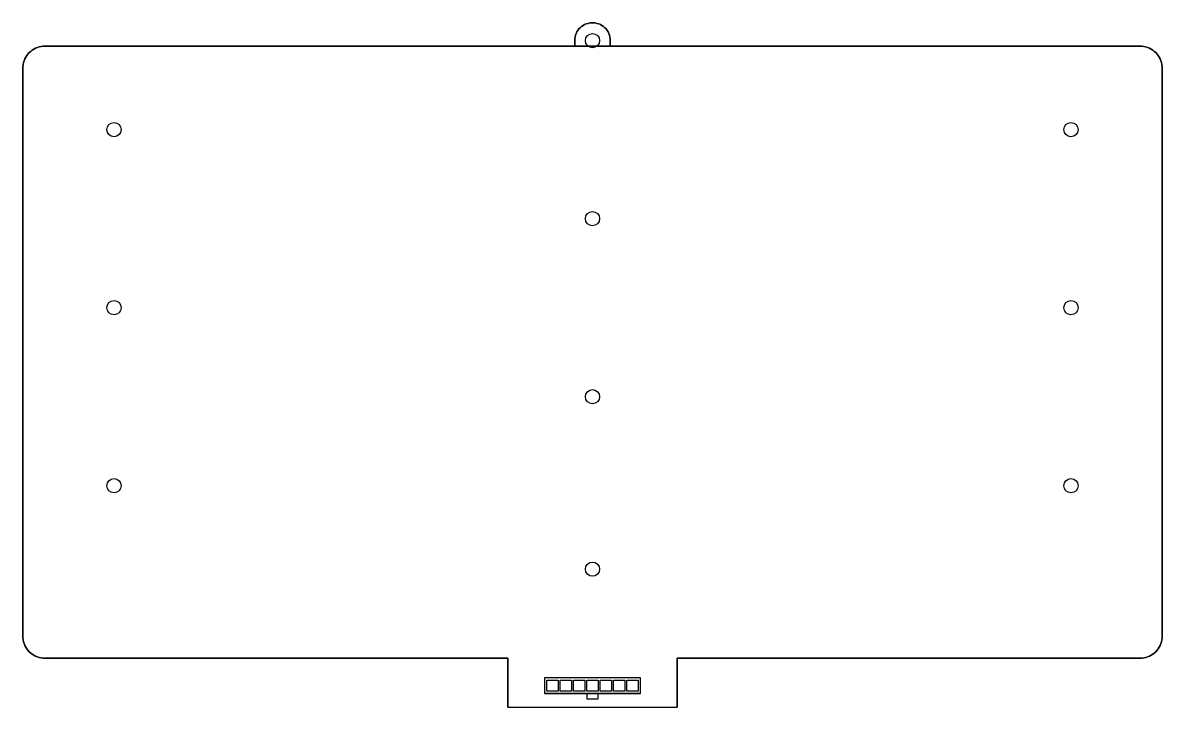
# Model space of a CAD drawing. Header units: millimetres. Extents: x 20 to 276, y -169 to -15.
import ezdxf

# ---------------------------------------------------------------- set-up
doc = ezdxf.new("R2010")
doc.units = ezdxf.units.MM

msp = doc.modelspace()

# ---------------------------------------------------------------- linework, layer by layer
for points in [[(129, -169), (167, -169), (167, -158), (271, -158), (271.435779, -157.980973), (271.868241, -157.924039), (272.294095, -157.829629), (272.710101, -157.698463), (273.113091, -157.531539), (273.5, -157.330127), (273.867882, -157.09576), (274.213938, -156.830222), (274.535534, -156.535534), (274.830222, -156.213938), (275.09576, -155.867882), (275.330127, -155.5), (275.531539, -155.113091), (275.698463, -154.710101), (275.829629, -154.294095), (275.924039, -153.868241), (275.980973, -153.435779), (276, -153), (276, -25.5), (275.980973, -25.064221), (275.924039, -24.631759), (275.829629, -24.205905), (275.698463, -23.789899), (275.531539, -23.386909), (275.330127, -23), (275.09576, -22.632118), (274.830222, -22.286062), (274.535534, -21.964466), (274.213938, -21.669778), (273.867882, -21.40424), (273.5, -21.169873), (273.113091, -20.968461), (272.710101, -20.801537), (272.294095, -20.670371), (271.868241, -20.575961), (271.435779, -20.519027), (271, -20.5), (152, -20.5), (152, -19.25), (151.979477, -18.845327), (151.91812, -18.444806), (151.816557, -18.052548), (151.675831, -17.672577), (151.497386, -17.308792), (151.283054, -16.964927), (151.035032, -16.64451), (150.755868, -16.350829), (150.448424, -16.086897), (150.115856, -15.855423), (149.761577, -15.658782), (149.389221, -15.498991), (149.00261, -15.377692), (148.605711, -15.296127), (148.202597, -15.255134), (147.797403, -15.255134), (147.394289, -15.296127), (146.99739, -15.377692), (146.610779, -15.498991), (146.238423, -15.658782), (145.884144, -15.855423), (145.551576, -16.086897), (145.244132, -16.350829), (144.964968, -16.64451), (144.716946, -16.964927), (144.502614, -17.308792), (144.324169, -17.672577), (144.183443, -18.052548), (144.08188, -18.444806), (144.020523, -18.845327), (144, -19.25), (144, -20.5), (25, -20.500001), (24.564221, -20.519028), (24.131759, -20.575962), (23.705905, -20.670372), (23.2899, -20.801538), (22.886909, -20.968462), (22.500001, -21.169874), (22.132118, -21.404241), (21.786063, -21.669779), (21.464467, -21.964467), (21.169779, -22.286063), (20.904241, -22.632118), (20.669874, -23), (20.468462, -23.386909), (20.301538, -23.7899), (20.170372, -24.205905), (20.075962, -24.631759), (20.019028, -25.064221), (20.000001, -25.5), (20, -153), (20.019027, -153.435779), (20.075961, -153.868241), (20.170371, -154.294095), (20.301537, -154.710101), (20.468461, -155.113091), (20.669873, -155.5), (20.90424, -155.867882), (21.169778, -156.213938), (21.464466, -156.535534), (21.786062, -156.830222), (22.132118, -157.09576), (22.5, -157.330127), (22.886909, -157.531539), (23.289899, -157.698463), (23.705905, -157.829629), (24.131759, -157.924039), (24.564221, -157.980973), (25, -158), (129, -158)], [(149.00261, -15.377692), (148.605711, -15.296127), (148.202597, -15.255134), (147.797403, -15.255134), (147.394289, -15.296127), (146.99739, -15.377692), (146.610779, -15.498991), (146.238423, -15.658782), (145.884144, -15.855423), (145.551576, -16.086897), (145.244132, -16.350829), (144.964968, -16.64451), (144.716946, -16.964927), (144.502614, -17.308792), (144.324169, -17.672577), (144.183443, -18.052548), (144.08188, -18.444806), (144.020523, -18.845327), (144, -19.25), (144, -20.5), (152, -20.5), (152, -19.25), (151.979477, -18.845327), (151.91812, -18.444806), (151.816557, -18.052548), (151.675831, -17.672577), (151.497386, -17.308792), (151.283054, -16.964927), (151.035032, -16.64451), (150.755868, -16.350829), (150.448424, -16.086897), (150.115856, -15.855423), (149.761577, -15.658782), (149.389221, -15.498991)], [(144, -20.5), (25, -20.500001), (24.564221, -20.519028), (24.131759, -20.575962), (23.705905, -20.670372), (23.2899, -20.801538), (22.886909, -20.968462), (22.500001, -21.169874), (22.132118, -21.404241), (21.786063, -21.669779), (21.464467, -21.964467), (21.169779, -22.286063), (20.904241, -22.632118), (20.669874, -23), (20.468462, -23.386909), (20.301538, -23.7899), (20.170372, -24.205905), (20.075962, -24.631759), (20.019028, -25.064221), (20.000001, -25.5), (20, -153), (20.019027, -153.435779), (20.075961, -153.868241), (20.170371, -154.294095), (20.301537, -154.710101), (20.468461, -155.113091), (20.669873, -155.5), (20.90424, -155.867882), (21.169778, -156.213938), (21.464466, -156.535534), (21.786062, -156.830222), (22.132118, -157.09576), (22.5, -157.330127), (22.886909, -157.531539), (23.289899, -157.698463), (23.705905, -157.829629), (24.131759, -157.924039), (24.564221, -157.980973), (25, -158), (129, -158), (129, -169), (167, -169), (167, -158), (271, -158), (271.435779, -157.980973), (271.868241, -157.924039), (272.294095, -157.829629), (272.710101, -157.698463), (273.113091, -157.531539), (273.5, -157.330127), (273.867882, -157.09576), (274.213938, -156.830222), (274.535534, -156.535534), (274.830222, -156.213938), (275.09576, -155.867882), (275.330127, -155.5), (275.531539, -155.113091), (275.698463, -154.710101), (275.829629, -154.294095), (275.924039, -153.868241), (275.980973, -153.435779), (276, -153), (276, -25.5), (275.980973, -25.064221), (275.924039, -24.631759), (275.829629, -24.205905), (275.698463, -23.789899), (275.531539, -23.386909), (275.330127, -23), (275.09576, -22.632118), (274.830222, -22.286062), (274.535534, -21.964466), (274.213938, -21.669778), (273.867882, -21.40424), (273.5, -21.169873), (273.113091, -20.968461), (272.710101, -20.801537), (272.294095, -20.670371), (271.868241, -20.575961), (271.435779, -20.519027), (271, -20.5), (152, -20.5)], [(137.25, -162.4), (137.25, -165.9), (158.75, -165.9), (137.25, -165.9), (158.75, -165.9), (158.75, -162.4)], [(137.75, -162.9), (140.25, -162.9), (140.25, -165.4), (137.75, -165.4)], [(140.75, -162.9), (143.25, -162.9), (143.25, -165.4), (140.75, -165.4)], [(143.75, -162.9), (146.25, -162.9), (146.25, -165.4), (143.75, -165.4)], [(146.75, -162.9), (149.25, -162.9), (149.25, -165.4), (146.75, -165.4)], [(149.75, -162.9), (152.25, -162.9), (152.25, -165.4), (149.75, -165.4)], [(152.75, -162.9), (155.25, -162.9), (155.25, -165.4), (152.75, -165.4)], [(155.75, -162.9), (158.25, -162.9), (158.25, -165.4), (155.75, -165.4)]]:
    msp.add_lwpolyline(points, close=True)
for points in [[(129, -169), (129, -158), (25, -158), (24.564221, -157.980973), (24.131759, -157.924039), (23.705905, -157.829629), (23.289899, -157.698463), (22.886909, -157.531539), (22.5, -157.330127), (22.132118, -157.09576), (21.786062, -156.830222), (21.464466, -156.535534), (21.169778, -156.213938), (20.90424, -155.867882), (20.669873, -155.5), (20.468461, -155.113091), (20.301537, -154.710101), (20.170371, -154.294095), (20.075961, -153.868241), (20.019027, -153.435779), (20, -153), (20.000001, -25.5), (20.019028, -25.064221), (20.075962, -24.631759), (20.170372, -24.205905), (20.301538, -23.7899), (20.468462, -23.386909), (20.669874, -23), (20.904241, -22.632118), (21.169779, -22.286063), (21.464467, -21.964467), (21.786063, -21.669779), (22.132118, -21.404241), (22.500001, -21.169874), (22.886909, -20.968462), (23.2899, -20.801538), (23.705905, -20.670372), (24.131759, -20.575962), (24.564221, -20.519028), (25, -20.500001), (144, -20.5), (144, -19.25), (144.020523, -18.845327), (144.08188, -18.444806), (144.183443, -18.052548), (144.324169, -17.672577), (144.502614, -17.308792), (144.716946, -16.964927), (144.964968, -16.64451), (145.244132, -16.350829), (145.551576, -16.086897), (145.884144, -15.855423), (146.238423, -15.658782), (146.610779, -15.498991), (146.99739, -15.377692), (147.394289, -15.296127), (147.797403, -15.255134), (148.202597, -15.255134), (148.605711, -15.296127), (149.00261, -15.377692), (149.389221, -15.498991), (149.761577, -15.658782), (150.115856, -15.855423), (150.448424, -16.086897), (150.755868, -16.350829), (151.035032, -16.64451), (151.283054, -16.964927), (151.497386, -17.308792), (151.675831, -17.672577), (151.816557, -18.052548), (151.91812, -18.444806), (151.979477, -18.845327), (152, -19.25), (152, -20.5), (271, -20.5), (271.435779, -20.519027), (271.868241, -20.575961), (272.294095, -20.670371), (272.710101, -20.801537), (273.113091, -20.968461), (273.5, -21.169873), (273.867882, -21.40424), (274.213938, -21.669778), (274.535534, -21.964466), (274.830222, -22.286062), (275.09576, -22.632118), (275.330127, -23), (275.531539, -23.386909), (275.698463, -23.789899), (275.829629, -24.205905), (275.924039, -24.631759), (275.980973, -25.064221), (276, -25.5), (276, -153), (275.980973, -153.435779), (275.924039, -153.868241), (275.829629, -154.294095), (275.698463, -154.710101), (275.531539, -155.113091), (275.330127, -155.5), (275.09576, -155.867882), (274.830222, -156.213938), (274.535534, -156.535534), (274.213938, -156.830222), (273.867882, -157.09576), (273.5, -157.330127), (273.113091, -157.531539), (272.710101, -157.698463), (272.294095, -157.829629), (271.868241, -157.924039), (271.435779, -157.980973), (271, -158), (167, -158), (167, -169)], [(146.7, -165.9), (146.7, -167.1), (149.3, -167.1), (149.3, -165.9)]]:
    msp.add_lwpolyline(points)
for centre in [(148, -19.25), (40.5, -39.25), (255.5, -39.25), (148, -59.25), (40.5, -79.25), (255.5, -79.25), (148, -99.25), (40.5, -119.25), (255.5, -119.25), (148, -138)]:
    msp.add_circle(centre, 1.6)

doc.saveas('drawing.dxf')
